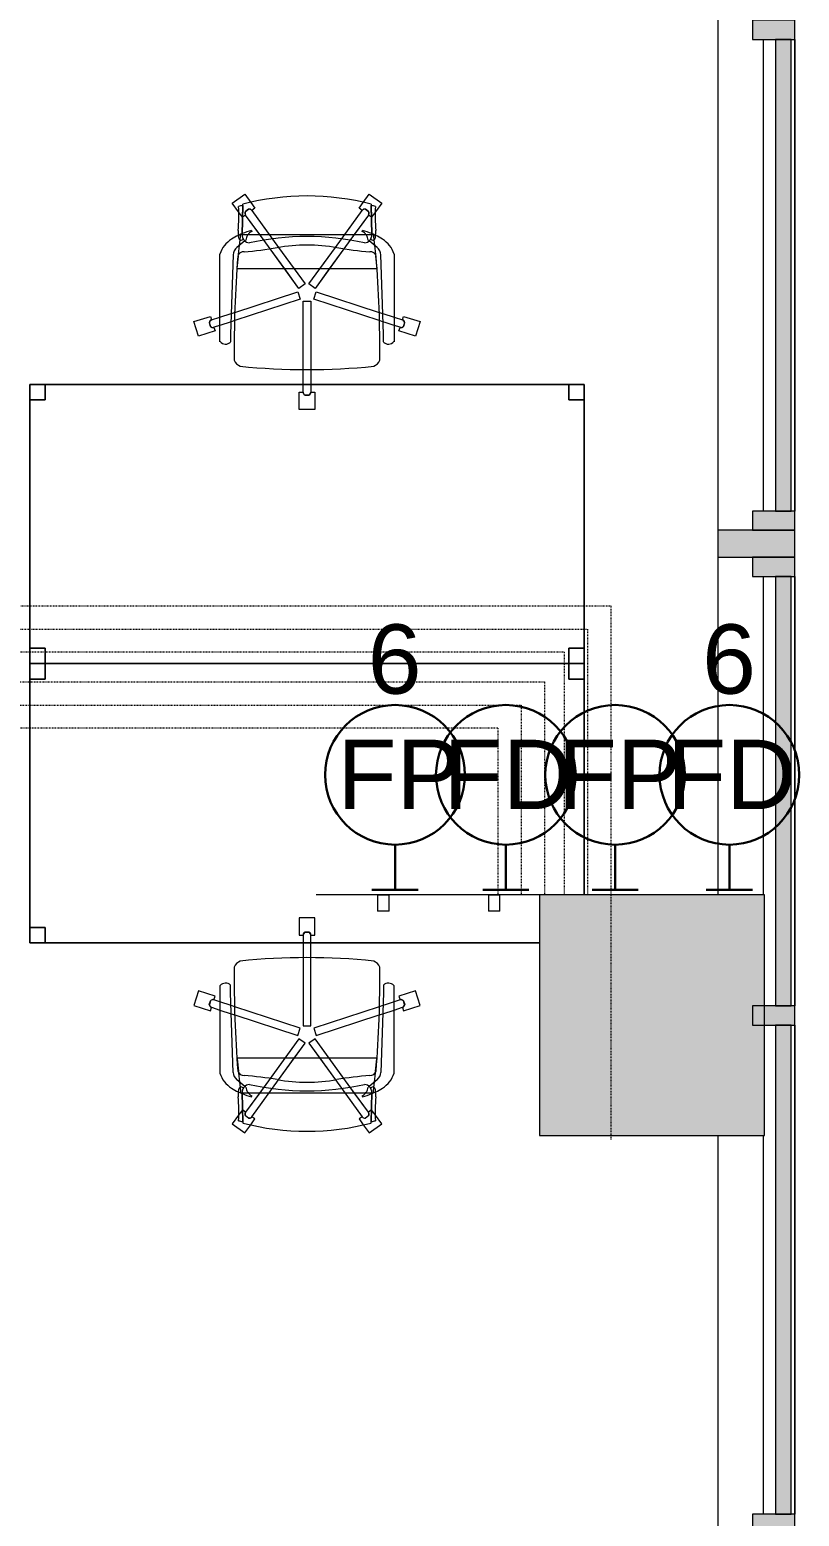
# Model space of a CAD drawing. Header units: inches. Extents: x 385 to 2249, y -1773 to -36.
# Drawn here: x 2090.1 to 2190, y -1565.9 to -1372.9 of the extents above; entities that cross this region are included whole.
import ezdxf

# ---------------------------------------------------------------- set-up
doc = ezdxf.new("R2010")
doc.units = ezdxf.units.IN
doc.header["$MEASUREMENT"] = 0
doc.linetypes.add('Dash 1_32_', pattern=[0.0625, 0.03125, -0.03125])
for name, color, linetype, lineweight in [('A-ANNO-NOTE', 131, 'Continuous', 30), ('A-COLS', 52, 'Continuous', 13), ('A-DETL', 90, 'Continuous', 9), ('A-DETL-THIN', 151, 'Continuous', 9), ('A-GLAZ-CURT', 52, 'Continuous', 13), ('A-GLAZ-CWMG', 51, 'Continuous', 13), ('A-WALL', 113, 'Continuous', 13), ('A-WALL-PATT', 111, 'Continuous', 13), ('E-ELEC-FIXT', 91, 'Continuous', 9), ('I-FURN', 30, 'Continuous', 9)]:
    doc.layers.add(name, color=color, linetype=linetype, lineweight=lineweight)
doc.styles.add('Swis721 Lt BT', font='swissl.ttf', dxfattribs={"height": 9})

# ---------------------------------------------------------------- blocks, each defined once
blk = doc.blocks.new('System Panel - Glazed 2-5375404-Level 6 POWER _ SIGNAL')
at = {"layer": 'A-GLAZ-CURT', "lineweight": 9}
blk.add_hatch(color=7, dxfattribs=at).paths.add_polyline_path([(31.76, 2.14), (31.76, 2.25), (-31.76, 2.25), (-31.76, 0.25), (31.76, 0.25)], flags=0)
at = {"layer": 'A-GLAZ-CURT', "color": 8, "lineweight": 20}
for p, q in [((31.76, 2.25), (-31.76, 2.25)), ((-31.76, 2.25), (-31.76, 0.25)), ((31.76, 0.25), (31.76, 2.25)), ((-31.76, 0.25), (31.76, 0.25))]:
    blk.add_line(p, q, dxfattribs=at)
blk = doc.blocks.new('Rectangular Mullion - 2_5_ x 5_ rectangular-5104493-Level 6 POWER _ SIGNAL')
at = {"layer": 'A-GLAZ-CWMG', "lineweight": 9}
blk.add_hatch(color=7, dxfattribs=at).paths.add_polyline_path([(-2.5, 2.75), (0, 2.75), (0, -2.75), (-2.5, -2.75), (-2.5, -0.25)], flags=0)
at = {"layer": 'A-GLAZ-CWMG', "color": 8, "lineweight": 20}
for p, q in [((-2.5, 2.75), (0, 2.75)), ((-2.5, -2.75), (-2.5, 2.75)), ((0, 2.75), (0, -2.75)), ((0, -2.75), (-2.5, -2.75))]:
    blk.add_line(p, q, dxfattribs=at)
blk = doc.blocks.new('Rectangular Mullion - 2_5_ x 5_ rectangular-5103979-Level 6 POWER _ SIGNAL')
at = {"layer": 'A-GLAZ-CWMG', "lineweight": 9}
blk.add_hatch(color=7, dxfattribs=at).paths.add_polyline_path([(-2.5, 2.75), (-2.5, -2.75), (0, -2.75), (0, 2.75)], flags=0)
at = {"layer": 'A-GLAZ-CWMG', "color": 8, "lineweight": 20}
for p, q in [((0, 2.75), (-2.5, 2.75)), ((-2.5, 2.75), (-2.5, -2.75)), ((0, -2.75), (0, 2.75)), ((-2.5, -2.75), (0, -2.75))]:
    blk.add_line(p, q, dxfattribs=at)
blk = doc.blocks.new('System Panel - Glazed 2-5375664-Level 6 POWER _ SIGNAL')
at = {"layer": 'A-GLAZ-CURT', "lineweight": 9}
blk.add_hatch(color=7, dxfattribs=at).paths.add_polyline_path([(27.88, 0.25), (27.88, 2.25), (-27.88, 2.25), (-27.88, 0.25), (23.45, 0.25)], flags=0)
at = {"layer": 'A-GLAZ-CURT', "color": 8, "lineweight": 20}
for p, q in [((27.88, 2.25), (-27.88, 2.25)), ((-27.88, 2.25), (-27.88, 0.25)), ((27.88, 0.25), (27.88, 2.25)), ((-27.88, 0.25), (27.88, 0.25))]:
    blk.add_line(p, q, dxfattribs=at)
blk = doc.blocks.new('System Panel - Glazed 2-5375666-Level 6 POWER _ SIGNAL')
at = {"layer": 'A-GLAZ-CURT', "lineweight": 9}
blk.add_hatch(color=7, dxfattribs=at).paths.add_polyline_path([(30.63, 2.25), (-30.63, 2.25), (-30.63, 0.25), (30.63, 0.25), (30.63, 2.14)], flags=0)
at = {"layer": 'A-GLAZ-CURT', "color": 8, "lineweight": 20}
for p, q in [((30.63, 2.25), (-30.63, 2.25)), ((-30.63, 2.25), (-30.63, 0.25)), ((30.63, 0.25), (30.63, 2.25)), ((-30.63, 0.25), (30.63, 0.25))]:
    blk.add_line(p, q, dxfattribs=at)
blk = doc.blocks.new('Walls 76 - Walls 3-5131673-Level 6 POWER _ SIGNAL')
at = {"layer": 'A-WALL', "lineweight": 9}
for p, q in [((53.56, -1536.77), (53.56, -1650.36)), ((59.48, -1647.86), (59.48, -1586.61)), ((53.56, -1653.85), (53.56, -1697.7)), ((59.48, -1697.7), (59.48, -1656.36)), ((53.56, -1728.94), (53.56, -1780.91)), ((59.48, -1778.14), (59.48, -1728.94))]:
    blk.add_line(p, q, dxfattribs=at)
blk = doc.blocks.new('Rectangular Mullion - 2_5_ x 5_ rectangular-5375403-Level 6 POWER _ SIGNAL')
at = {"layer": 'A-GLAZ-CWMG', "lineweight": 9}
blk.add_line((2189.44, -1502.14), (2189.44, -1565.67), dxfattribs=at)
blk = doc.blocks.new('Rectangular Mullion - 2_5_ x 5_ rectangular-5375663-Level 6 POWER _ SIGNAL')
at = {"layer": 'A-GLAZ-CWMG', "lineweight": 9}
blk.add_line((2189.44, -1443.89), (2189.44, -1499.64), dxfattribs=at)
blk = doc.blocks.new('Rectangular Mullion - 2_5_ x 5_ rectangular-5375665-Level 6 POWER _ SIGNAL')
at = {"layer": 'A-GLAZ-CWMG', "lineweight": 9}
blk.add_line((2189.44, -1374.14), (2189.44, -1435.39), dxfattribs=at)
blk = doc.blocks.new('Columns 55 - Columns 4-5528642-Level 6 POWER _ SIGNAL')
at = {"layer": 'A-COLS', "lineweight": 9}
blk.add_hatch(color=7, dxfattribs=at).paths.add_polyline_path([(2156.27, -1516.48), (2185.49, -1516.48), (2185.49, -1485.24), (2156.27, -1485.24), (2156.27, -1495.22)], flags=0)
at = {"layer": 'A-COLS', "color": 8, "lineweight": 20}
for p, q in [((2185.49, -1485.24), (2156.27, -1485.24)), ((2156.27, -1485.24), (2156.27, -1516.48)), ((2185.49, -1516.48), (2185.49, -1485.24)), ((2156.27, -1516.48), (2185.49, -1516.48))]:
    blk.add_line(p, q, dxfattribs=at)
blk = doc.blocks.new('Rectangular Table - Rectangular Table-5809077-Level 6 POWER _ SIGNAL')
at = {"layer": 'I-FURN'}
for p, q in [((-34, 18.13), (-36, 18.13)), ((-36, 18.13), (-36, 16.13)), ((-36, 16.13), (-36, 18.13)), ((-36, 18.13), (-34, 18.13)), ((36, 18.13), (-36, 18.13)), ((-36, 18.13), (-36, -18.13)), ((-36, -18.13), (-36, 18.13)), ((-36, 18.13), (36, 18.13)), ((-34, 16.13), (-34, 18.13)), ((-34, 18.13), (-34, 16.13)), ((34, 18.13), (34, 16.13)), ((36, 18.13), (34, 18.13)), ((34, 18.13), (36, 18.13)), ((34, 16.13), (34, 18.13)), ((36, 16.13), (36, 18.13)), ((36, 18.13), (36, 16.13)), ((36, -18.13), (36, 18.13)), ((36, 18.13), (36, -18.13)), ((-36, 16.13), (-34, 16.13)), ((-34, 16.13), (-36, 16.13)), ((34, 16.13), (36, 16.13)), ((36, 16.13), (34, 16.13)), ((-34, -16.13), (-36, -16.13)), ((-36, -16.13), (-36, -18.13)), ((-36, -18.13), (-36, -16.13)), ((-36, -16.13), (-34, -16.13)), ((-34, -18.13), (-34, -16.13)), ((-34, -16.13), (-34, -18.13)), ((36, -16.13), (34, -16.13)), ((34, -16.13), (34, -18.13)), ((34, -18.13), (34, -16.13)), ((34, -16.13), (36, -16.13)), ((36, -18.13), (36, -16.13)), ((36, -16.13), (36, -18.13)), ((-36, -18.13), (-34, -18.13)), ((-34, -18.13), (-36, -18.13)), ((-36, -18.13), (36, -18.13)), ((36, -18.13), (-36, -18.13)), ((34, -18.13), (36, -18.13)), ((36, -18.13), (34, -18.13))]:
    blk.add_line(p, q, dxfattribs=at)
blk = doc.blocks.new('F-Haworth_Chair_X99-Seminar - X99 Advanced Seminar Chair-V106-Level 6 POWER _ SIGNAL')
at = {"layer": 'I-FURN'}
for p, q in [((-1, 15.13), (1, 15.13)), ((-1, 12.88), (-1, 15.13)), ((-1, 15.13), (1, 15.13)), ((-1, 12.88), (-1, 15.13)), ((1, 15.13), (1, 12.88)), ((1, 15.13), (1, 12.88)), ((-0.52, 12.88), (-1, 12.88)), ((-0.52, 12.88), (-1, 12.88)), ((-0.5, 11.87), (-0.5, 12.88)), ((-0.5, 11.87), (-0.5, 12.88)), ((-0.5, 9.91), (-0.5, 11.85)), ((-0.5, 9.91), (-0.5, 11.85)), ((0.26, 13.26), (-0.26, 13.26)), ((0.26, 13.26), (-0.26, 13.26)), ((-0.25, 13.25), (0.25, 13.25)), ((-0.25, 13.25), (0.25, 13.25)), ((0.5, 12.88), (0.5, 11.87)), ((0.5, 12.88), (0.5, 11.87)), ((0.5, 11.85), (0.5, 9.91)), ((0.5, 11.85), (0.5, 9.91)), ((1, 12.88), (0.52, 12.88)), ((1, 12.88), (0.52, 12.88)), ((-0.5, 1.08), (-0.5, 9.91)), ((-0.5, 1.08), (-0.5, 9.91)), ((0.5, 9.91), (0.5, 1.08)), ((0.5, 9.91), (0.5, 1.08)), ((-11.32, 5.48), (-11.3, 6.32)), ((-9.92, 6.36), (-9.92, 5.36)), ((9.92, 5.36), (9.92, 6.36)), ((11.3, 6.32), (11.32, 5.48)), ((-14.69, 3.72), (-14.08, 5.62)), ((-14.69, 3.72), (-14.08, 5.62)), ((-14.08, 5.62), (-11.94, 4.93)), ((-14.08, 5.62), (-11.94, 4.93)), ((-12.53, 4.34), (-12.69, 3.85)), ((-12.53, 4.34), (-12.69, 3.85)), ((-12.68, 3.86), (-12.52, 4.33)), ((-12.68, 3.86), (-12.52, 4.33)), ((-11.94, 4.93), (-12.09, 4.47)), ((-11.94, 4.91), (-12.09, 4.47)), ((-12.09, 4.45), (-11.32, 4.21)), ((-12.09, 4.45), (-11.32, 4.21)), ((-11.94, 4.93), (-11.94, 4.91)), ((-11.32, -5.06), (-11.32, 5.48)), ((-11.32, 4.21), (-10.13, 3.82)), ((-11.32, 4.21), (-10.13, 3.82)), ((-9.92, 5.36), (-9.57, -4.97)), ((9.57, -4.97), (9.92, 5.36)), ((9.86, 3.73), (11.32, 4.21)), ((9.86, 3.73), (11.32, 4.21)), ((11.32, 5.48), (11.32, -5.06)), ((11.32, 4.21), (12.09, 4.45)), ((11.32, 4.21), (12.09, 4.45)), ((11.94, 4.93), (14.08, 5.62)), ((11.94, 4.93), (14.08, 5.62)), ((11.94, 4.91), (11.94, 4.93)), ((12.09, 4.47), (11.94, 4.93)), ((12.09, 4.47), (11.94, 4.91)), ((12.52, 4.33), (12.68, 3.86)), ((12.52, 4.33), (12.68, 3.86)), ((12.69, 3.85), (12.53, 4.34)), ((12.69, 3.85), (12.53, 4.34)), ((14.08, 5.62), (14.69, 3.72)), ((14.08, 5.62), (14.69, 3.72)), ((-12.55, 3.03), (-14.69, 3.72)), ((-12.55, 3.03), (-14.69, 3.72)), ((-12.4, 3.49), (-12.55, 3.03)), ((-12.4, 3.49), (-12.55, 3.03)), ((-11.32, 3.15), (-12.4, 3.5)), ((-11.32, 3.15), (-12.4, 3.5)), ((-9.83, 2.67), (-11.32, 3.15)), ((-9.83, 2.67), (-11.32, 3.15)), ((-10.13, 3.82), (-9.86, 3.73)), ((-10.13, 3.82), (-9.86, 3.73)), ((-9.86, 3.73), (-9.38, 3.57)), ((-9.86, 3.73), (-9.38, 3.57)), ((-9.37, 2.52), (-9.83, 2.67)), ((-9.37, 2.52), (-9.83, 2.67)), ((-9.38, 3.57), (-0.87, 0.81)), ((-9.38, 3.57), (-0.87, 0.81)), ((-1.18, -0.14), (-9.37, 2.52)), ((-1.18, -0.14), (-9.37, 2.52)), ((0.87, 0.81), (9.38, 3.57)), ((0.87, 0.81), (9.38, 3.57)), ((9.37, 2.52), (1.18, -0.14)), ((9.37, 2.52), (1.18, -0.14)), ((9.83, 2.67), (9.37, 2.52)), ((9.83, 2.67), (9.37, 2.52)), ((9.38, 3.57), (9.86, 3.73)), ((9.38, 3.57), (9.86, 3.73)), ((11.32, 3.15), (9.83, 2.67)), ((11.32, 3.15), (9.83, 2.67)), ((12.4, 3.5), (11.32, 3.15)), ((12.4, 3.5), (11.32, 3.15)), ((12.55, 3.03), (12.4, 3.49)), ((12.55, 3.03), (12.4, 3.49)), ((14.69, 3.72), (12.55, 3.03)), ((14.69, 3.72), (12.55, 3.03)), ((-0.87, 0.81), (-1.18, -0.14)), ((-0.87, 0.81), (-1.18, -0.14)), ((0.5, 1.08), (-0.5, 1.08)), ((0.5, 1.08), (-0.5, 1.08)), ((1.18, -0.14), (0.87, 0.81)), ((1.18, -0.14), (0.87, 0.81)), ((-4.79, -5.75), (-1.04, -0.58)), ((-0.23, -1.17), (-3.68, -5.91)), ((-2.89, -3.12), (-1.04, -0.58)), ((-0.23, -1.17), (-1.65, -3.12)), ((-1.04, -0.58), (-0.23, -1.17)), ((-1.04, -0.58), (-0.23, -1.17)), ((0.23, -1.17), (1.04, -0.58)), ((0.23, -1.17), (1.04, -0.58)), ((1.65, -3.12), (0.23, -1.17)), ((3.68, -5.91), (0.23, -1.17)), ((1.04, -0.58), (2.89, -3.12)), ((1.04, -0.58), (4.79, -5.75)), ((-9.07, -3.12), (-2.89, -3.12)), ((-9.07, -3.2), (-9.07, -3.12)), ((-8.9, -4.8), (-9.07, -3.2)), ((-4.79, -5.75), (-2.89, -3.12)), ((-1.65, -3.12), (-3.68, -5.91)), ((-2.89, -3.12), (-1.65, -3.12)), ((-1.65, -3.12), (1.65, -3.12)), ((1.65, -3.12), (2.89, -3.12)), ((3.68, -5.91), (1.65, -3.12)), ((2.89, -3.12), (9.07, -3.12)), ((2.89, -3.12), (4.79, -5.75)), ((9.07, -3.2), (8.9, -4.8)), ((9.07, -3.12), (9.07, -3.2)), ((-8.88, -4.99), (-8.89, -4.91)), ((-8.75, -6.22), (-8.88, -4.99)), ((-5.57, -6.82), (-4.79, -5.75)), ((-5.57, -6.82), (-4.79, -5.75)), ((4.79, -5.75), (5.57, -6.82)), ((4.79, -5.75), (5.57, -6.82)), ((8.88, -4.99), (8.75, -6.22)), ((8.89, -4.91), (8.88, -4.99)), ((-9.13, -5.92), (-8.07, -6.77)), ((-8.68, -6.87), (-8.75, -6.22)), ((-8.62, -7.42), (-8.68, -6.87)), ((-8.6, -7.6), (-8.62, -7.43)), ((-8.61, -6.81), (-8.23, -6.95)), ((-8.49, -7.6), (-8.56, -7.6)), ((-8.42, -7.57), (-8.34, -11.37)), ((-8.34, -11.52), (-8.42, -7.57)), ((-7.65, -7.6), (-8.4, -7.6)), ((-8.03, -6.81), (-7.95, -6.87)), ((-7.97, -10.12), (-5.57, -6.82)), ((-7.97, -10.12), (-6.14, -7.6)), ((-6.14, -7.6), (-7.65, -7.6)), ((-4.47, -7.01), (-7.16, -10.71)), ((-4.9, -7.6), (-7.16, -10.71)), ((-6.14, -7.6), (-5.57, -6.82)), ((-4.9, -7.6), (-6.14, -7.6)), ((-4.47, -7.01), (-4.9, -7.6)), ((4.9, -7.6), (-4.9, -7.6)), ((-3.68, -5.91), (-4.47, -7.01)), ((-3.68, -5.91), (-4.47, -7.01)), ((4.47, -7.01), (3.68, -5.91)), ((4.47, -7.01), (3.68, -5.91)), ((4.9, -7.6), (4.47, -7.01)), ((7.16, -10.71), (4.47, -7.01)), ((6.14, -7.6), (4.9, -7.6)), ((7.16, -10.71), (4.9, -7.6)), ((5.57, -6.82), (6.14, -7.6)), ((5.57, -6.82), (7.97, -10.12)), ((7.65, -7.6), (6.14, -7.6)), ((6.14, -7.6), (7.97, -10.12)), ((8.4, -7.6), (7.65, -7.6)), ((7.95, -6.87), (8.03, -6.81)), ((8.07, -6.77), (9.13, -5.92)), ((8.23, -6.95), (8.61, -6.81)), ((8.34, -11.37), (8.42, -7.57)), ((8.42, -7.57), (8.34, -11.52)), ((8.56, -7.6), (8.49, -7.6)), ((8.62, -7.43), (8.6, -7.6)), ((8.68, -6.87), (8.62, -7.42)), ((8.75, -6.22), (8.68, -6.87)), ((-7.18, -7.99), (-7.21, -8.13)), ((7.21, -8.13), (7.18, -7.99)), ((-9.7, -11.65), (-8.88, -10.52)), ((-9.7, -11.65), (-8.88, -10.52)), ((-8.88, -10.52), (-8.38, -9.83)), ((-8.88, -10.52), (-8.38, -9.83)), ((-8.38, -9.83), (-7.99, -10.11)), ((-8.38, -9.83), (-7.99, -10.11)), ((-8, -10.58), (-7.59, -10.88)), ((-8, -10.58), (-7.59, -10.88)), ((-7.59, -10.87), (-7.99, -10.57)), ((-7.59, -10.87), (-7.99, -10.57)), ((-6.76, -11), (-7.29, -11.74)), ((-6.76, -11), (-7.29, -11.74)), ((-7.15, -10.72), (-6.76, -11)), ((-7.15, -10.72), (-6.76, -11)), ((6.76, -11), (7.15, -10.72)), ((6.76, -11), (7.15, -10.72)), ((7.29, -11.74), (6.76, -11)), ((7.29, -11.74), (6.76, -11)), ((7.99, -10.57), (7.59, -10.87)), ((7.99, -10.57), (7.59, -10.87)), ((7.59, -10.88), (8, -10.58)), ((7.59, -10.88), (8, -10.58)), ((7.99, -10.11), (8.38, -9.83)), ((7.99, -10.11), (8.38, -9.83)), ((8.38, -9.83), (8.88, -10.52)), ((8.38, -9.83), (8.88, -10.52)), ((8.88, -10.52), (9.7, -11.65)), ((8.88, -10.52), (9.7, -11.65)), ((-8.08, -12.82), (-9.7, -11.65)), ((-8.08, -12.82), (-9.7, -11.65)), ((-7.29, -11.74), (-8.08, -12.82)), ((-7.29, -11.74), (-8.08, -12.82)), ((8.08, -12.82), (7.29, -11.74)), ((8.08, -12.82), (7.29, -11.74)), ((9.7, -11.65), (8.08, -12.82)), ((9.7, -11.65), (8.08, -12.82))]:
    blk.add_line(p, q, dxfattribs=at)
for centre, radius, start, end in [((-0.11, 12.88), 0.407, 111.1651, 180.8349), ((-0.11, 12.88), 0.407, 139.033, 180.8349), ((-0.09, 12.88), 0.406, 112.6199, 180), ((-0.09, 12.88), 0.406, 166.524, 180), ((-0.09, 12.88), 0.406, 126.0959, 166.524), ((-0.11, 12.88), 0.407, 125.0991, 139.033), ((-0.11, 12.88), 0.407, 111.1651, 125.0991), ((-0.09, 12.88), 0.406, 112.6199, 126.0959), ((0.09, 12.88), 0.406, 53.9041, 67.3801), ((0.09, 12.88), 0.406, 0, 67.3801), ((0.11, 12.88), 0.407, 359.1651, 68.8349), ((0.11, 12.88), 0.407, 359.1651, 68.8349), ((0.09, 12.88), 0.406, 0, 53.9041), ((0, -75.01), 84.96, 84.1475, 95.8525), ((-8.21, 8.28), 1.31, 110.0433, 159.9567), ((144.06, 7.32), 153.52, 179.4749, 184.5213), ((8.21, 8.28), 1.31, 20.0433, 69.9567), ((-144.06, 7.32), 153.52, 355.4787, 0.5251), ((-10.58, 5.68), 0.956, 45.8901, 138.1099), ((10.58, 5.68), 0.956, 41.8901, 134.1099), ((-12.22, 4.09), 0.407, 71.1651, 140.8349), ((-12.22, 4.09), 0.407, 71.1651, 140.8349), ((-12.22, 4.07), 0.406, 85.476, 139.3801), ((-12.22, 4.07), 0.406, 72, 139.3801), ((-12.22, 4.07), 0.406, 72, 85.476), ((12.22, 4.09), 0.407, 39.1651, 108.8349), ((12.22, 4.09), 0.407, 39.1651, 108.8349), ((12.22, 4.07), 0.406, 81.0479, 108), ((12.22, 4.07), 0.406, 40.6199, 108), ((12.22, 4.07), 0.406, 40.6199, 81.0479), ((-12.28, 3.88), 0.407, 183.1651, 252.8349), ((-12.28, 3.88), 0.407, 183.1651, 252.8349), ((-12.27, 3.89), 0.406, 184.6199, 198.0959), ((-12.27, 3.89), 0.406, 184.6199, 252), ((-12.27, 3.89), 0.406, 198.0959, 238.524), ((-12.27, 3.89), 0.406, 238.524, 252), ((12.27, 3.89), 0.406, 288, 355.3801), ((12.28, 3.88), 0.407, 287.1651, 356.8349), ((12.28, 3.88), 0.407, 287.1651, 356.8349), ((12.27, 3.89), 0.406, 288, 291.0882), ((12.27, 3.89), 0.406, 291.0882, 341.9041), ((12.27, 3.89), 0.406, 341.9041, 355.3801), ((-7.87, -3.92), 3.63, 198.1789, 238.0478), ((-8.18, -4.9), 1.39, 182.8013, 227.1078), ((-8.24, -4.59), 0.763, 194.2338, 275.7662), ((-11.32, -48.08), 42.84, 79.9767, 85.7699), ((11.32, -48.08), 42.84, 94.2301, 100.0233), ((8.24, -4.59), 0.763, 264.2338, 345.7662), ((8.18, -4.9), 1.39, 312.8922, 357.1987), ((7.87, -3.92), 3.63, 301.9522, 341.8211), ((-4.71, 1.15), 9.61, 238.0478, 243.9964), ((-5.2, -7.86), 3.74, 170.0936, 184.0143), ((-4.71, 1.15), 9.61, 243.9964, 246.4906), ((-8.28, -7.33), 0.613, 122.5427, 170.0936), ((-4.71, 1.15), 9.61, 246.6393, 247.073), ((-7.37, -7.55), 1.05, 95.9554, 181.1786), ((-7.37, -7.55), 1.05, 145.2002, 181.1786), ((-4.71, 1.15), 9.61, 247.2631, 254.9334), ((-6.55, -6.76), 1.38, 185.0878, 212.4248), ((-6.55, -6.76), 1.38, 214.0187, 242.9497), ((0, 26.49), 33.83, 257.2285, 282.7715), ((0, 15.97), 22.19, 259.9767, 280.0233), ((6.55, -6.76), 1.38, 297.0503, 325.9813), ((4.71, 1.15), 9.61, 285.0666, 292.7369), ((7.37, -7.55), 1.05, 358.8214, 84.0446), ((6.55, -6.76), 1.38, 327.5752, 354.9122), ((7.37, -7.55), 1.05, 358.8214, 34.7998), ((4.71, 1.15), 9.61, 292.927, 293.3607), ((4.71, 1.15), 9.61, 293.5094, 296.0036), ((8.28, -7.33), 0.613, 9.9064, 57.4573), ((5.2, -7.86), 3.74, 355.9857, 9.9064), ((4.71, 1.15), 9.61, 296.0036, 301.9522), ((-36.06, -10.03), 27.2, 357.4882, 4.0143), ((36.06, -10.03), 27.2, 175.9857, 182.5118), ((0, 20.73), 33.17, 254.4478, 255.4234), ((0, 20.29), 32.89, 255.304, 284.6925), ((-7.66, -10.36), 0.407, 143.1651, 212.8349), ((-7.66, -10.36), 0.407, 157.0991, 212.8349), ((-7.64, -10.36), 0.406, 144, 211.3801), ((-7.64, -10.36), 0.406, 144, 211.3801), ((-7.66, -10.36), 0.407, 143.1651, 157.0991), ((-7.49, -10.47), 0.406, 256.6199, 324), ((-7.48, -10.49), 0.407, 255.1651, 324.8349), ((-7.48, -10.49), 0.407, 255.1651, 324.8349), ((-7.49, -10.47), 0.406, 256.6199, 297.0479), ((-7.49, -10.47), 0.406, 297.0479, 324), ((7.48, -10.49), 0.407, 215.1651, 284.8349), ((7.48, -10.49), 0.407, 215.1651, 284.8349), ((7.49, -10.47), 0.406, 216, 256.4281), ((7.49, -10.47), 0.406, 216, 283.3801), ((7.49, -10.47), 0.406, 256.4281, 283.3801), ((7.64, -10.36), 0.406, 328.6199, 36), ((7.64, -10.36), 0.406, 328.6199, 36), ((7.66, -10.36), 0.407, 327.1651, 36.8349), ((7.66, -10.36), 0.407, 327.1651, 36.8349), ((0, 20.73), 33.17, 284.5766, 285.5522)]:
    blk.add_arc(centre, radius, start, end, dxfattribs=at)
blk = doc.blocks.new('Rectangular Table - Rectangular Table-V107-Level 6 POWER _ SIGNAL')
at = {"layer": 'I-FURN'}
for p, q in [((36, 18.13), (-30.19, 18.13)), ((-30.19, 18.13), (36, 18.13)), ((34, 18.13), (34, 16.13)), ((36, 18.13), (34, 18.13)), ((34, 18.13), (36, 18.13)), ((34, 16.13), (34, 18.13)), ((36, 16.13), (36, 18.13)), ((36, 18.13), (36, 16.13)), ((36, -18.13), (36, 18.13)), ((36, 18.13), (36, -18.13)), ((34, 16.13), (36, 16.13)), ((36, 16.13), (34, 16.13)), ((-36, 11.9), (-36, -18.13)), ((-36, -18.13), (-36, 11.9)), ((-34, -16.13), (-36, -16.13)), ((-36, -16.13), (-36, -18.13)), ((-36, -18.13), (-36, -16.13)), ((-36, -16.13), (-34, -16.13)), ((-34, -18.13), (-34, -16.13)), ((-34, -16.13), (-34, -18.13)), ((36, -16.13), (34, -16.13)), ((34, -16.13), (34, -18.13)), ((34, -18.13), (34, -16.13)), ((34, -16.13), (36, -16.13)), ((36, -18.13), (36, -16.13)), ((36, -16.13), (36, -18.13)), ((-36, -18.13), (-34, -18.13)), ((-34, -18.13), (-36, -18.13)), ((-36, -18.13), (36, -18.13)), ((36, -18.13), (-36, -18.13)), ((34, -18.13), (36, -18.13)), ((36, -18.13), (34, -18.13))]:
    blk.add_line(p, q, dxfattribs=at)
blk = doc.blocks.new('F-Haworth_Chair_X99-Seminar - X99 Advanced Seminar Chair-V108-Level 6 POWER _ SIGNAL')
at = {"layer": 'I-FURN'}
for p, q in [((-8.08, 12.82), (-9.7, 11.65)), ((-8.08, 12.82), (-9.7, 11.65)), ((-9.7, 11.65), (-8.88, 10.52)), ((-9.7, 11.65), (-8.88, 10.52)), ((-7.29, 11.74), (-8.08, 12.82)), ((-7.29, 11.74), (-8.08, 12.82)), ((-6.76, 11), (-7.29, 11.74)), ((-6.76, 11), (-7.29, 11.74)), ((7.29, 11.74), (6.76, 11)), ((7.29, 11.74), (6.76, 11)), ((8.08, 12.82), (7.29, 11.74)), ((8.08, 12.82), (7.29, 11.74)), ((9.7, 11.65), (8.08, 12.82)), ((9.7, 11.65), (8.08, 12.82)), ((8.88, 10.52), (9.7, 11.65)), ((8.88, 10.52), (9.7, 11.65)), ((-8.88, 10.52), (-8.38, 9.83)), ((-8.88, 10.52), (-8.38, 9.83)), ((-8.34, 11.52), (-8.42, 7.57)), ((-8.42, 7.57), (-8.34, 11.37)), ((-8.38, 9.83), (-7.99, 10.11)), ((-8.38, 9.83), (-7.99, 10.11)), ((-8, 10.58), (-7.59, 10.88)), ((-8, 10.58), (-7.59, 10.88)), ((-7.59, 10.87), (-7.99, 10.57)), ((-7.59, 10.87), (-7.99, 10.57)), ((-7.97, 10.12), (-6.14, 7.6)), ((-7.97, 10.12), (-5.57, 6.82)), ((-4.9, 7.6), (-7.16, 10.71)), ((-4.47, 7.01), (-7.16, 10.71)), ((-7.15, 10.72), (-6.76, 11)), ((-7.15, 10.72), (-6.76, 11)), ((7.16, 10.71), (4.47, 7.01)), ((7.16, 10.71), (4.9, 7.6)), ((5.57, 6.82), (7.97, 10.12)), ((6.14, 7.6), (7.97, 10.12)), ((6.76, 11), (7.15, 10.72)), ((6.76, 11), (7.15, 10.72)), ((7.59, 10.88), (8, 10.58)), ((7.59, 10.88), (8, 10.58)), ((7.99, 10.57), (7.59, 10.87)), ((7.99, 10.57), (7.59, 10.87)), ((7.99, 10.11), (8.38, 9.83)), ((7.99, 10.11), (8.38, 9.83)), ((8.42, 7.57), (8.34, 11.52)), ((8.34, 11.37), (8.42, 7.57)), ((8.38, 9.83), (8.88, 10.52)), ((8.38, 9.83), (8.88, 10.52)), ((-7.18, 7.99), (-7.21, 8.13)), ((7.21, 8.13), (7.18, 7.99)), ((-9.13, 5.92), (-8.07, 6.77)), ((-8.75, 6.22), (-8.88, 4.99)), ((-8.68, 6.87), (-8.75, 6.22)), ((-8.62, 7.42), (-8.68, 6.87)), ((-8.6, 7.6), (-8.62, 7.43)), ((-8.61, 6.81), (-8.23, 6.95)), ((-8.49, 7.6), (-8.56, 7.6)), ((-7.65, 7.6), (-8.4, 7.6)), ((-8.03, 6.81), (-7.95, 6.87)), ((-6.14, 7.6), (-7.65, 7.6)), ((-4.9, 7.6), (-6.14, 7.6)), ((-6.14, 7.6), (-5.57, 6.82)), ((-5.57, 6.82), (-4.8, 5.75)), ((-5.57, 6.82), (-4.8, 5.75)), ((4.9, 7.6), (-4.9, 7.6)), ((-4.47, 7.01), (-4.9, 7.6)), ((-3.68, 5.91), (-4.47, 7.01)), ((-3.68, 5.91), (-4.47, 7.01)), ((-1.65, 3.12), (-3.68, 5.91)), ((-0.23, 1.17), (-3.68, 5.91)), ((3.68, 5.91), (0.23, 1.17)), ((3.68, 5.91), (1.65, 3.12)), ((4.47, 7.01), (3.68, 5.91)), ((4.47, 7.01), (3.68, 5.91)), ((4.9, 7.6), (4.47, 7.01)), ((4.8, 5.75), (5.57, 6.82)), ((4.8, 5.75), (5.57, 6.82)), ((6.14, 7.6), (4.9, 7.6)), ((5.57, 6.82), (6.14, 7.6)), ((7.65, 7.6), (6.14, 7.6)), ((8.4, 7.6), (7.65, 7.6)), ((7.95, 6.87), (8.03, 6.81)), ((8.07, 6.77), (9.13, 5.92)), ((8.23, 6.95), (8.61, 6.81)), ((8.56, 7.6), (8.49, 7.6)), ((8.62, 7.43), (8.6, 7.6)), ((8.68, 6.87), (8.62, 7.42)), ((8.75, 6.22), (8.68, 6.87)), ((8.88, 4.99), (8.75, 6.22)), ((-11.32, 5.06), (-11.32, -5.48)), ((-9.92, -5.36), (-9.57, 4.97)), ((-8.9, 4.8), (-9.07, 3.2)), ((-8.88, 4.99), (-8.89, 4.91)), ((-4.79, 5.75), (-2.89, 3.12)), ((-4.79, 5.75), (-1.04, 0.58)), ((1.04, 0.58), (4.79, 5.75)), ((2.89, 3.12), (4.79, 5.75)), ((8.89, 4.91), (8.88, 4.99)), ((9.07, 3.2), (8.9, 4.8)), ((9.57, 4.97), (9.92, -5.36)), ((11.32, -5.48), (11.32, 5.06)), ((-9.07, 3.2), (-9.07, 3.12)), ((-9.07, 3.12), (-2.89, 3.12)), ((-2.89, 3.12), (-2.61, 3.12)), ((-2.89, 3.12), (-1.04, 0.58)), ((-2.58, 3.12), (-1.65, 3.12)), ((-1.65, 3.12), (1.65, 3.12)), ((-0.23, 1.17), (-1.65, 3.12)), ((1.65, 3.12), (0.23, 1.17)), ((1.04, 0.58), (2.89, 3.12)), ((1.65, 3.12), (2.89, 3.12)), ((2.89, 3.12), (9.07, 3.12)), ((9.07, 3.12), (9.07, 3.2)), ((-1.18, 0.14), (-9.37, -2.52)), ((-1.18, 0.14), (-9.37, -2.52)), ((-0.87, -0.81), (-1.18, 0.14)), ((-0.87, -0.81), (-1.18, 0.14)), ((-1.04, 0.58), (-0.23, 1.17)), ((-1.04, 0.58), (-0.23, 1.17)), ((0.23, 1.17), (1.04, 0.58)), ((0.23, 1.17), (1.04, 0.58)), ((1.18, 0.14), (0.87, -0.81)), ((1.18, 0.14), (0.87, -0.81)), ((9.37, -2.52), (1.18, 0.14)), ((9.37, -2.52), (1.18, 0.14)), ((-9.38, -3.57), (-0.87, -0.81)), ((-9.38, -3.57), (-0.87, -0.81)), ((-0.5, -1.08), (-0.5, -9.91)), ((0.5, -1.08), (-0.5, -1.08)), ((-0.5, -1.08), (-0.5, -9.91)), ((0.5, -1.08), (-0.5, -1.08)), ((0.5, -9.91), (0.5, -1.08)), ((0.5, -9.91), (0.5, -1.08)), ((0.87, -0.81), (9.38, -3.57)), ((0.87, -0.81), (9.38, -3.57)), ((-12.55, -3.03), (-14.69, -3.72)), ((-12.55, -3.03), (-14.69, -3.72)), ((-14.69, -3.72), (-14.08, -5.62)), ((-14.69, -3.72), (-14.08, -5.62)), ((-12.53, -4.34), (-12.69, -3.85)), ((-12.53, -4.34), (-12.69, -3.85)), ((-12.68, -3.86), (-12.52, -4.33)), ((-12.68, -3.86), (-12.52, -4.33)), ((-12.4, -3.49), (-12.55, -3.03)), ((-12.4, -3.49), (-12.55, -3.03)), ((-11.32, -3.15), (-12.4, -3.5)), ((-11.32, -3.15), (-12.4, -3.5)), ((-9.83, -2.67), (-11.32, -3.15)), ((-9.83, -2.67), (-11.32, -3.15)), ((-11.32, -4.21), (-10.13, -3.82)), ((-11.32, -4.21), (-10.13, -3.82)), ((-10.13, -3.82), (-9.86, -3.73)), ((-10.13, -3.82), (-9.86, -3.73)), ((-9.86, -3.73), (-9.38, -3.57)), ((-9.86, -3.73), (-9.38, -3.57)), ((-9.37, -2.52), (-9.83, -2.67)), ((-9.37, -2.52), (-9.83, -2.67)), ((9.83, -2.67), (9.37, -2.52)), ((9.83, -2.67), (9.37, -2.52)), ((9.38, -3.57), (9.86, -3.73)), ((9.38, -3.57), (9.86, -3.73)), ((11.32, -3.15), (9.83, -2.67)), ((11.32, -3.15), (9.83, -2.67)), ((9.86, -3.73), (11.32, -4.21)), ((9.86, -3.73), (11.32, -4.21)), ((12.4, -3.5), (11.32, -3.15)), ((12.4, -3.5), (11.32, -3.15)), ((12.55, -3.03), (12.4, -3.49)), ((12.55, -3.03), (12.4, -3.49)), ((12.52, -4.33), (12.68, -3.86)), ((12.52, -4.33), (12.68, -3.86)), ((12.69, -3.85), (12.53, -4.34)), ((12.69, -3.85), (12.53, -4.34)), ((14.69, -3.72), (12.55, -3.03)), ((14.69, -3.72), (12.55, -3.03)), ((14.08, -5.62), (14.69, -3.72)), ((14.08, -5.62), (14.69, -3.72)), ((-14.08, -5.62), (-11.94, -4.93)), ((-14.08, -5.62), (-11.94, -4.93)), ((-12.09, -4.45), (-11.32, -4.21)), ((-12.09, -4.45), (-11.32, -4.21)), ((-11.94, -4.93), (-12.09, -4.47)), ((-11.94, -4.93), (-12.09, -4.47)), ((-11.32, -5.48), (-11.3, -6.32)), ((-9.92, -6.36), (-9.92, -5.36)), ((9.92, -5.36), (9.92, -6.36)), ((11.3, -6.32), (11.32, -5.48)), ((11.32, -4.21), (12.09, -4.45)), ((11.32, -4.21), (12.09, -4.45)), ((12.09, -4.47), (11.94, -4.93)), ((12.09, -4.47), (11.94, -4.93)), ((11.94, -4.93), (14.08, -5.62)), ((11.94, -4.93), (14.08, -5.62)), ((-0.5, -9.91), (-0.5, -11.87)), ((-0.5, -9.91), (-0.5, -11.87)), ((0.5, -11.87), (0.5, -9.91)), ((0.5, -11.87), (0.5, -9.91)), ((-0.52, -12.88), (-1, -12.88)), ((-1, -12.88), (-1, -15.13)), ((-0.52, -12.88), (-1, -12.88)), ((-1, -12.88), (-1, -15.13)), ((-0.5, -11.87), (-0.5, -12.88)), ((-0.5, -11.87), (-0.5, -12.88)), ((0.26, -13.26), (-0.26, -13.26)), ((0.26, -13.26), (-0.26, -13.26)), ((-0.25, -13.25), (0.25, -13.25)), ((-0.25, -13.25), (0.25, -13.25)), ((0.5, -12.88), (0.5, -11.87)), ((0.5, -12.88), (0.5, -11.87)), ((1, -12.88), (0.52, -12.88)), ((1, -12.88), (0.52, -12.88)), ((1, -15.13), (1, -12.88)), ((1, -15.13), (1, -12.88)), ((-1, -15.13), (1, -15.13)), ((-1, -15.13), (1, -15.13))]:
    blk.add_line(p, q, dxfattribs=at)
for centre, radius, start, end in [((0, -20.29), 32.89, 75.3075, 104.696), ((-36.06, 10.03), 27.2, 355.9857, 2.5118), ((0, -20.73), 33.17, 104.5766, 105.5522), ((-7.66, 10.36), 0.407, 147.1651, 216.8349), ((-7.66, 10.36), 0.407, 147.1651, 216.8349), ((-7.64, 10.36), 0.406, 148.6199, 216), ((-7.64, 10.36), 0.406, 148.6199, 216), ((-7.48, 10.49), 0.407, 35.1651, 104.8349), ((-7.48, 10.49), 0.407, 35.1651, 104.8349), ((-7.49, 10.47), 0.406, 36, 103.3801), ((-7.49, 10.47), 0.406, 36, 103.3801), ((7.48, 10.49), 0.407, 75.1651, 144.8349), ((7.48, 10.49), 0.407, 116.967, 144.8349), ((7.49, 10.47), 0.406, 76.6199, 144), ((7.49, 10.47), 0.406, 117.0479, 144), ((7.48, 10.49), 0.407, 103.033, 116.967), ((7.49, 10.47), 0.406, 76.6199, 117.0479), ((7.48, 10.49), 0.407, 75.1651, 103.033), ((7.64, 10.36), 0.406, 324, 31.3801), ((7.64, 10.36), 0.406, 324, 17.9041), ((7.66, 10.36), 0.407, 323.1651, 32.8349), ((7.64, 10.36), 0.406, 17.9041, 31.3801), ((7.66, 10.36), 0.407, 323.1651, 4.967), ((7.66, 10.36), 0.407, 18.9009, 32.8349), ((7.66, 10.36), 0.407, 4.967, 18.9009), ((0, -20.73), 33.17, 74.4478, 75.4234), ((36.06, 10.03), 27.2, 177.4882, 184.0143), ((-5.2, 7.86), 3.74, 175.9857, 189.9064), ((-4.71, -1.15), 9.61, 105.0666, 112.7369), ((-6.55, 6.76), 1.38, 117.0503, 145.9813), ((6.55, 6.76), 1.38, 34.0187, 62.9497), ((4.71, -1.15), 9.61, 67.2631, 74.9334), ((5.2, 7.86), 3.74, 350.0936, 4.0143), ((-7.87, 3.92), 3.63, 121.9522, 161.8211), ((-4.71, -1.15), 9.61, 116.0036, 121.9522), ((-8.18, 4.9), 1.39, 132.8922, 177.1987), ((-4.71, -1.15), 9.61, 113.5094, 116.0036), ((-8.28, 7.33), 0.613, 189.9064, 237.4573), ((-4.71, -1.15), 9.61, 112.927, 113.3607), ((-7.37, 7.55), 1.05, 178.8214, 214.7998), ((-7.37, 7.55), 1.05, 178.8214, 264.0446), ((-11.32, 48.08), 42.84, 274.2301, 280.0233), ((-6.55, 6.76), 1.38, 147.5752, 174.9122), ((0, -26.49), 33.83, 77.2285, 102.7715), ((0, -15.97), 22.19, 79.9767, 100.0233), ((11.32, 48.08), 42.84, 259.9767, 265.7699), ((7.37, 7.55), 1.05, 275.9554, 1.1786), ((6.55, 6.76), 1.38, 5.0878, 32.4248), ((7.37, 7.55), 1.05, 325.2002, 1.1786), ((4.71, -1.15), 9.61, 66.6393, 67.073), ((4.71, -1.15), 9.61, 63.9964, 66.4906), ((8.28, 7.33), 0.613, 302.5427, 350.0936), ((4.71, -1.15), 9.61, 58.0478, 63.9964), ((8.18, 4.9), 1.39, 2.8013, 47.1078), ((7.87, 3.92), 3.63, 18.1789, 58.0478), ((144.06, -7.32), 153.52, 175.4787, 180.5251), ((-8.24, 4.59), 0.763, 84.2338, 165.7662), ((8.24, 4.59), 0.763, 14.2338, 95.7662), ((-144.06, -7.32), 153.52, 359.4749, 4.5213), ((-12.28, -3.88), 0.407, 107.1651, 176.8349), ((-12.28, -3.88), 0.407, 107.1651, 176.8349), ((-12.27, -3.89), 0.406, 108, 175.3801), ((-12.27, -3.89), 0.406, 161.9041, 175.3801), ((-12.27, -3.89), 0.406, 121.476, 161.9041), ((-12.27, -3.89), 0.406, 108, 121.476), ((12.28, -3.88), 0.407, 3.1651, 72.8349), ((12.28, -3.88), 0.407, 3.1651, 72.8349), ((12.27, -3.89), 0.406, 68.9118, 72), ((12.27, -3.89), 0.406, 4.6199, 72), ((12.27, -3.89), 0.406, 45.0479, 68.9118), ((12.27, -3.89), 0.406, 4.6199, 45.0479), ((-12.22, -4.09), 0.407, 219.1651, 288.8349), ((-12.22, -4.09), 0.407, 219.1651, 288.8349), ((-12.22, -4.07), 0.406, 220.6199, 274.524), ((-12.22, -4.07), 0.406, 220.6199, 288), ((-12.22, -4.07), 0.406, 274.524, 288), ((12.22, -4.07), 0.406, 252, 319.3801), ((12.22, -4.09), 0.407, 251.1651, 320.8349), ((12.22, -4.09), 0.407, 251.1651, 320.8349), ((12.22, -4.07), 0.406, 252, 265.476), ((12.22, -4.07), 0.406, 265.476, 300.2515), ((12.22, -4.07), 0.406, 300.2515, 319.3801), ((-10.58, -5.68), 0.956, 221.8901, 314.1099), ((10.58, -5.68), 0.956, 225.8901, 318.1099), ((-8.21, -8.28), 1.31, 200.0433, 249.9567), ((0, 75.01), 84.96, 264.1475, 275.8525), ((8.21, -8.28), 1.31, 290.0433, 339.9567), ((-0.11, -12.88), 0.407, 179.1651, 248.8349), ((-0.11, -12.88), 0.407, 179.1651, 248.8349), ((-0.09, -12.88), 0.406, 180, 193.476), ((-0.09, -12.88), 0.406, 180, 247.3801), ((-0.09, -12.88), 0.406, 193.476, 233.9041), ((-0.09, -12.88), 0.406, 233.9041, 247.3801), ((0.09, -12.88), 0.406, 292.6199, 360), ((0.09, -12.88), 0.406, 292.6199, 306.0959), ((0.11, -12.88), 0.407, 291.1651, 0.8349), ((0.11, -12.88), 0.407, 291.1651, 0.8349), ((0.09, -12.88), 0.406, 306.0959, 346.524), ((0.09, -12.88), 0.406, 346.524, 360)]:
    blk.add_arc(centre, radius, start, end, dxfattribs=at)
blk = doc.blocks.new('PS - Power Device _Wall Base_ - Basefeed Power-6037630-Level 6 POWER _ SIGNAL')
at = {"layer": 'E-ELEC-FIXT'}
for p, q in [((2135.26, -1485.24), (2136.76, -1485.24)), ((2135.26, -1485.24), (2135.26, -1487.36)), ((2136.76, -1487.36), (2136.76, -1485.24)), ((2136.76, -1487.36), (2135.26, -1487.36))]:
    blk.add_line(p, q, dxfattribs=at)
blk = doc.blocks.new('PS - Power Device _Wall Base_ - Basefeed Data-V188-Level 6 POWER _ SIGNAL')
at = {"layer": 'E-ELEC-FIXT'}
for p, q in [((872.22, -1010.83), (872.22, -1009.33)), ((874.34, -1009.33), (872.22, -1009.33)), ((874.34, -1009.33), (874.34, -1010.83)), ((872.22, -1010.83), (874.34, -1010.83))]:
    blk.add_line(p, q, dxfattribs=at)

msp = doc.modelspace()

# ---------------------------------------------------------------- hatches: boundary and pattern name
at = {"layer": 'A-WALL-PATT', "lineweight": 9}
h = msp.add_hatch(color=7, dxfattribs=at)
h.paths.add_polyline_path([(2188.83, -1719.89), (2189.44, -1719.89), (2189.44, -1707.89), (2184.99, -1707.89), (2184.99, -1719.89), (2185.37, -1719.89)], flags=0)
h.paths.add_polyline_path([(2185.37, -1571.67), (2189.44, -1571.67), (2189.44, -1568.45), (2179.44, -1568.45), (2179.45, -1571.67)], flags=0)
h.paths.add_polyline_path([(2185.49, -1441.39), (2189.44, -1441.39), (2189.44, -1437.89), (2179.44, -1437.89), (2179.45, -1441.39), (2185.37, -1441.39)], flags=0)
h.paths.add_polyline_path([(2179.45, -1048.6), (2189.44, -1048.6), (2189.44, -1045.1), (2179.44, -1045.1), (2179.44, -1048.6)], flags=0)
h.paths.add_polyline_path([(2179.45, -928.89), (2189.44, -928.89), (2189.44, -925.39), (2179.44, -925.39), (2179.44, -928.89)], flags=0)

# ---------------------------------------------------------------- linework, layer by layer
at = {"layer": 'A-ANNO-NOTE'}
for p, q in [((2137.52, -1484.58), (2137.52, -1478.72)), ((2151.91, -1484.58), (2151.91, -1478.72)), ((2166.1, -1484.58), (2166.1, -1478.72)), ((2180.94, -1484.58), (2180.94, -1478.72)), ((2140.52, -1484.58), (2134.52, -1484.58)), ((2154.91, -1484.58), (2148.91, -1484.58)), ((2169.1, -1484.58), (2163.1, -1484.58)), ((2183.94, -1484.58), (2177.94, -1484.58))]:
    msp.add_line(p, q, dxfattribs=at)
for centre in [(2137.52, -1469.65), (2151.91, -1469.65), (2166.1, -1469.65), (2180.94, -1469.65)]:
    msp.add_circle(centre, 9.07, dxfattribs=at)
at = {"layer": 'A-DETL', "linetype": 'Dash 1_32_', "lineweight": 13}
for p, q in [((1762.12, -1447.72), (2165.53, -1447.72)), ((2165.53, -1447.72), (2165.53, -1517.06)), ((1762.1, -1450.72), (2162.51, -1450.72)), ((2162.51, -1450.72), (2162.51, -1485.24)), ((2159.49, -1453.72), (1762.08, -1453.72)), ((2159.49, -1453.72), (2159.49, -1485.24)), ((1762.05, -1457.59), (2156.92, -1457.59)), ((2156.92, -1457.59), (2156.92, -1485.24)), ((1762.03, -1460.59), (2153.9, -1460.59)), ((2153.9, -1460.59), (2153.9, -1485.24)), ((2150.89, -1463.59), (1762.01, -1463.59)), ((2150.89, -1463.59), (2150.89, -1485.24))]:
    msp.add_line(p, q, dxfattribs=at)
at = {"layer": 'A-DETL', "lineweight": 13}
msp.add_line((2156.27, -1485.24), (2127.27, -1485.24), dxfattribs=at)
at = {"layer": 'A-DETL-THIN'}
msp.add_line((2189.44, -1568.17), (2189.44, -788.07), dxfattribs=at)
at = {"layer": 'A-WALL', "color": 8, "lineweight": 20}
for p, q in [((2189.44, -1437.89), (2179.44, -1437.89)), ((2179.44, -1437.89), (2179.44, -1441.39)), ((2189.44, -1441.39), (2189.44, -1437.89)), ((2179.44, -1441.39), (2189.44, -1441.39))]:
    msp.add_line(p, q, dxfattribs=at)

# ---------------------------------------------------------------- block references
at = {"layer": 'A-COLS', "lineweight": 9}
msp.add_blockref('Columns 55 - Columns 4-5528642-Level 6 POWER _ SIGNAL', (0, 0), dxfattribs=at)
at = {"layer": 'A-GLAZ-CURT', "lineweight": 9, "rotation": 269.9999999999988}
for name, p in [('System Panel - Glazed 2-5375666-Level 6 POWER _ SIGNAL', (2186.69, -1404.77)), ('System Panel - Glazed 2-5375664-Level 6 POWER _ SIGNAL', (2186.69, -1471.77)), ('System Panel - Glazed 2-5375404-Level 6 POWER _ SIGNAL', (2186.69, -1533.9))]:
    msp.add_blockref(name, p, dxfattribs=at)
at = {"layer": 'A-GLAZ-CWMG', "lineweight": 9, "rotation": 89.9999999999988}
for p in [(2186.69, -1371.64), (2186.69, -1441.39), (2186.69, -1499.64)]:
    msp.add_blockref('Rectangular Mullion - 2_5_ x 5_ rectangular-5103979-Level 6 POWER _ SIGNAL', p, dxfattribs=at)
at = {"layer": 'A-GLAZ-CWMG', "lineweight": 9}
for name in ['Rectangular Mullion - 2_5_ x 5_ rectangular-5375665-Level 6 POWER _ SIGNAL', 'Rectangular Mullion - 2_5_ x 5_ rectangular-5375663-Level 6 POWER _ SIGNAL', 'Rectangular Mullion - 2_5_ x 5_ rectangular-5375403-Level 6 POWER _ SIGNAL']:
    msp.add_blockref(name, (0, 0), dxfattribs=at)
at = {"layer": 'A-GLAZ-CWMG', "lineweight": 9, "extrusion": (0, 0, -1), "rotation": 270.0000000000012}
for p in [(-2186.69, -1437.89), (-2186.69, -1568.17)]:
    msp.add_blockref('Rectangular Mullion - 2_5_ x 5_ rectangular-5104493-Level 6 POWER _ SIGNAL', p, dxfattribs=at)
at = {"layer": 'A-WALL', "lineweight": 9}
msp.add_blockref('Walls 76 - Walls 3-5131673-Level 6 POWER _ SIGNAL', (2125.89, 212.47), dxfattribs=at)
at = {"layer": 'E-ELEC-FIXT'}
msp.add_blockref('PS - Power Device _Wall Base_ - Basefeed Power-6037630-Level 6 POWER _ SIGNAL', (0, 0), dxfattribs=at)
at = {"layer": 'E-ELEC-FIXT', "rotation": 270.0000000000003}
msp.add_blockref('PS - Power Device _Wall Base_ - Basefeed Data-V188-Level 6 POWER _ SIGNAL', (3160.48, -613.02), dxfattribs=at)
at = {"layer": 'I-FURN', "rotation": 180}
for name, p in [('F-Haworth_Chair_X99-Seminar - X99 Advanced Seminar Chair-V106-Level 6 POWER _ SIGNAL', (2126.09, -1407.08)), ('Rectangular Table - Rectangular Table-5809077-Level 6 POWER _ SIGNAL', (2126.09, -1437.08)), ('Rectangular Table - Rectangular Table-V107-Level 6 POWER _ SIGNAL', (2126.09, -1473.34)), ('F-Haworth_Chair_X99-Seminar - X99 Advanced Seminar Chair-V108-Level 6 POWER _ SIGNAL', (2126.09, -1503.34))]:
    msp.add_blockref(name, p, dxfattribs=at)

# ---------------------------------------------------------------- texts
at = {"layer": 'A-ANNO-NOTE', "lineweight": 9, "char_height": 9, "attachment_point": 1, "style": 'Swis721 Lt BT'}
for s, insert, width in [('6', (2133.97, -1450.11), 8.181), ('6', (2177.4, -1450.11), 8.181), ('FP', (2130.04, -1465.09), 18.18), ('FD', (2143.81, -1465.09), 19.695), ('FP', (2158.63, -1465.09), 18.18), ('FD', (2172.84, -1465.09), 19.695)]:
    msp.add_mtext(s, dxfattribs=dict(at, insert=insert, width=width))

doc.saveas('drawing.dxf')
